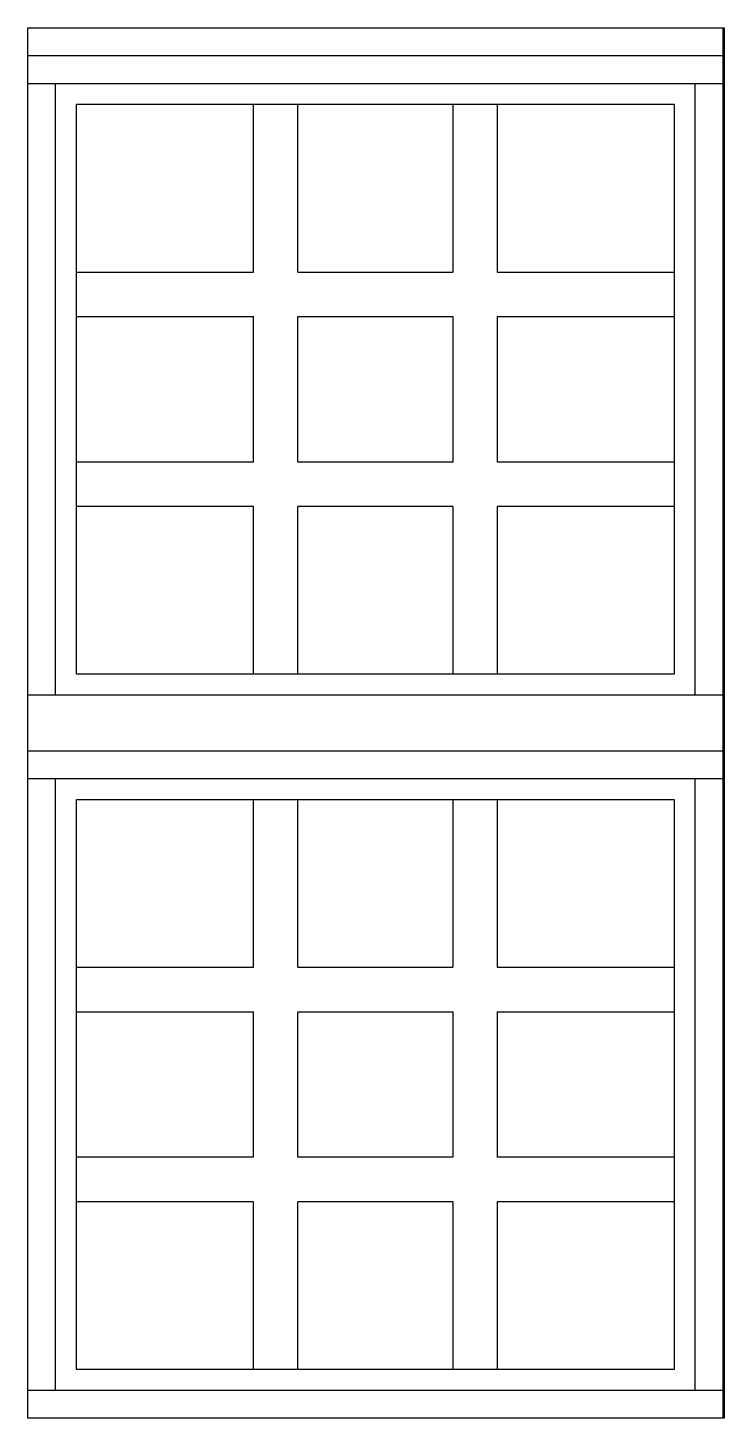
# Model space of a CAD drawing. Header units: millimetres. Extents: x 322.36 to 322.86, y 1323.42 to 1324.42.
import ezdxf

# ---------------------------------------------------------------- set-up
doc = ezdxf.new("R2010")
doc.units = ezdxf.units.MM
doc.header["$LTSCALE"] = 0.5
doc.layers.add('Gravia_Janelas', color=1, linetype='Continuous')

msp = doc.modelspace()

# ---------------------------------------------------------------- linework, layer by layer
at = {"layer": 'Gravia_Janelas', "linetype": 'Continuous'}
for p, q in [((322.3626, 1323.9225), (322.3626, 1324.4225)), ((322.3626, 1324.4225), (322.8626, 1324.4225)), ((322.8626, 1324.4225), (322.8626, 1323.9225)), ((322.3626, 1324.4025), (322.8626, 1324.4025)), ((322.3626, 1324.3825), (322.8626, 1324.3825)), ((322.3826, 1323.9425), (322.3826, 1324.3825)), ((322.8426, 1324.3825), (322.8426, 1323.9425)), ((322.3976, 1323.9575), (322.3976, 1324.3675)), ((322.3976, 1324.3675), (322.8276, 1324.3675)), ((322.5249, 1324.2468), (322.5249, 1324.3675)), ((322.5569, 1324.2468), (322.5569, 1324.3675)), ((322.6683, 1324.3675), (322.6683, 1324.2468)), ((322.7003, 1324.3675), (322.7003, 1324.2468)), ((322.8276, 1324.3675), (322.8276, 1323.9575)), ((322.3976, 1324.2468), (322.5249, 1324.2468)), ((322.5569, 1324.2468), (322.6683, 1324.2468)), ((322.7003, 1324.2468), (322.8276, 1324.2468)), ((322.3976, 1324.2148), (322.5249, 1324.2148)), ((322.5249, 1324.1102), (322.5249, 1324.2148)), ((322.5569, 1324.1102), (322.5569, 1324.2148)), ((322.5569, 1324.2148), (322.6683, 1324.2148)), ((322.6683, 1324.2148), (322.6683, 1324.1102)), ((322.7003, 1324.2148), (322.7003, 1324.1102)), ((322.7003, 1324.2148), (322.8276, 1324.2148)), ((322.5249, 1324.1102), (322.3976, 1324.1102)), ((322.6683, 1324.1102), (322.5569, 1324.1102)), ((322.8276, 1324.1102), (322.7003, 1324.1102)), ((322.5249, 1324.0782), (322.3976, 1324.0782)), ((322.5249, 1323.9575), (322.5249, 1324.0782)), ((322.5569, 1323.9575), (322.5569, 1324.0782)), ((322.6683, 1324.0782), (322.5569, 1324.0782)), ((322.6683, 1324.0782), (322.6683, 1323.9575)), ((322.8276, 1324.0782), (322.7003, 1324.0782)), ((322.7003, 1324.0782), (322.7003, 1323.9575)), ((322.8276, 1323.9575), (322.3976, 1323.9575)), ((322.8626, 1323.9425), (322.3626, 1323.9425)), ((322.3626, 1323.4225), (322.3626, 1323.9225)), ((322.8626, 1323.9225), (322.8626, 1323.4225)), ((322.3626, 1323.9025), (322.8626, 1323.9025)), ((322.3626, 1323.8825), (322.8626, 1323.8825)), ((322.3826, 1323.4425), (322.3826, 1323.8825)), ((322.8426, 1323.8825), (322.8426, 1323.4425)), ((322.3976, 1323.8675), (322.8276, 1323.8675)), ((322.3976, 1323.4575), (322.3976, 1323.8675)), ((322.5249, 1323.7468), (322.5249, 1323.8675)), ((322.5569, 1323.7468), (322.5569, 1323.8675)), ((322.6683, 1323.8675), (322.6683, 1323.7468)), ((322.7003, 1323.8675), (322.7003, 1323.7468)), ((322.8276, 1323.8675), (322.8276, 1323.4575)), ((322.3976, 1323.7468), (322.5249, 1323.7468)), ((322.5569, 1323.7468), (322.6683, 1323.7468)), ((322.7003, 1323.7468), (322.8276, 1323.7468)), ((322.3976, 1323.7148), (322.5249, 1323.7148)), ((322.5249, 1323.6102), (322.5249, 1323.7148)), ((322.5569, 1323.6102), (322.5569, 1323.7148)), ((322.5569, 1323.7148), (322.6683, 1323.7148)), ((322.6683, 1323.7148), (322.6683, 1323.6102)), ((322.7003, 1323.7148), (322.7003, 1323.6102)), ((322.7003, 1323.7148), (322.8276, 1323.7148)), ((322.5249, 1323.6102), (322.3976, 1323.6102)), ((322.6683, 1323.6102), (322.5569, 1323.6102)), ((322.8276, 1323.6102), (322.7003, 1323.6102)), ((322.5249, 1323.5782), (322.3976, 1323.5782)), ((322.5249, 1323.4575), (322.5249, 1323.5782)), ((322.5569, 1323.4575), (322.5569, 1323.5782)), ((322.6683, 1323.5782), (322.5569, 1323.5782)), ((322.6683, 1323.5782), (322.6683, 1323.4575)), ((322.8276, 1323.5782), (322.7003, 1323.5782)), ((322.7003, 1323.5782), (322.7003, 1323.4575)), ((322.8276, 1323.4575), (322.3976, 1323.4575)), ((322.8626, 1323.4425), (322.3626, 1323.4425)), ((322.8626, 1323.4225), (322.3626, 1323.4225))]:
    msp.add_line(p, q, dxfattribs=at)
at = {"layer": 'Gravia_Janelas', "color": 2}
msp.add_lwpolyline([(322.3626, 1324.4225), (322.8636, 1324.4225), (322.8636, 1323.4225), (322.3626, 1323.4225)], close=True, dxfattribs=at)

doc.saveas('drawing.dxf')
